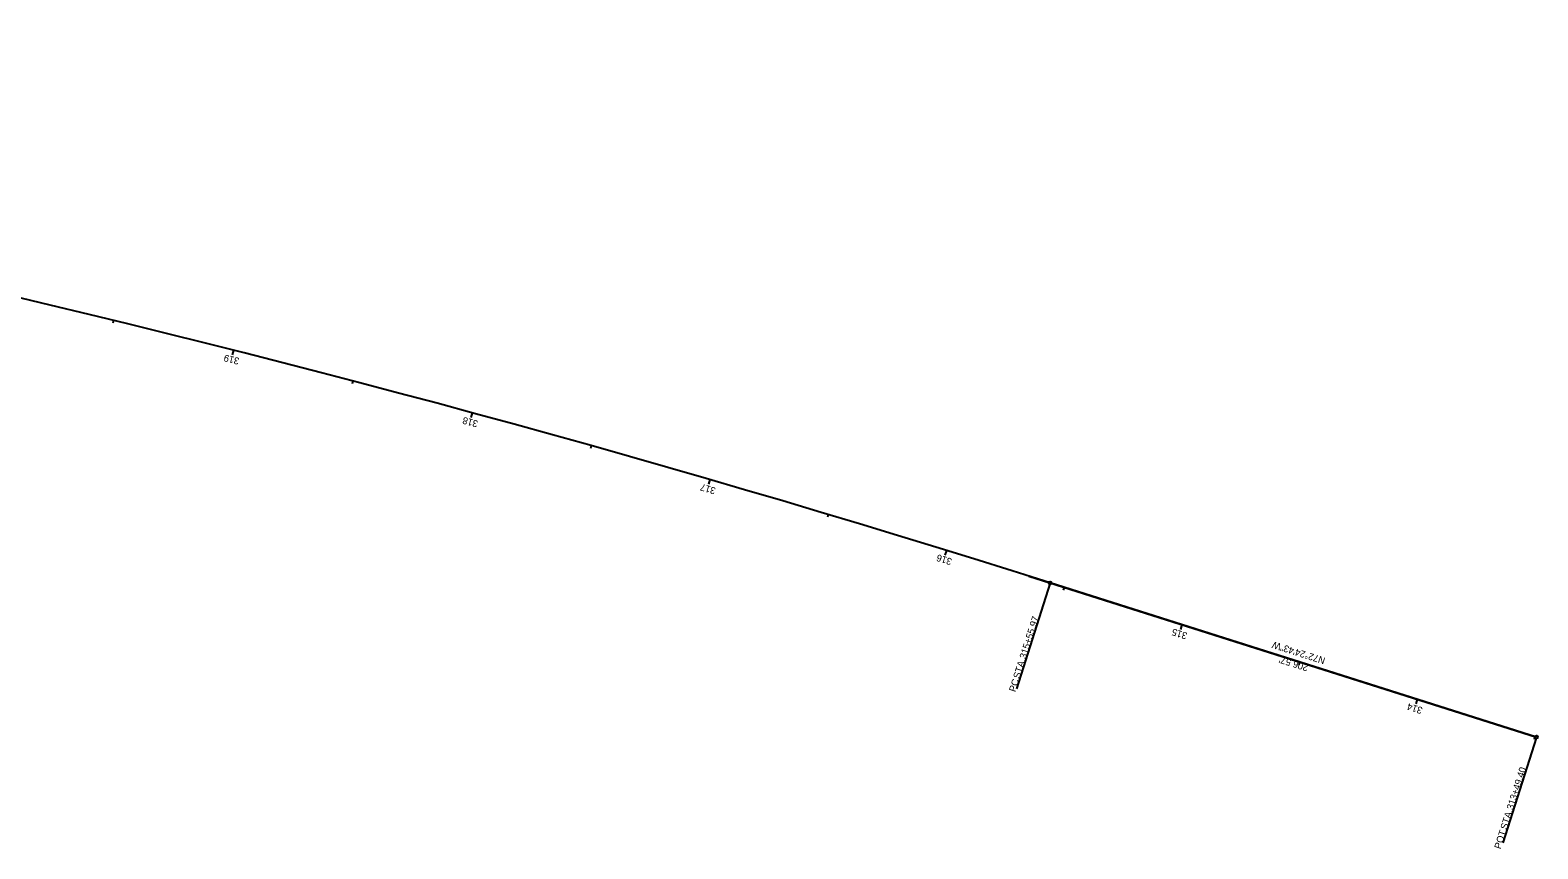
# Model space of a CAD drawing. Extents: x 251248 to 253468, y 525840 to 526303.
# Drawn here: x 252857 to 253468, y 525840 to 526171 of the extents above; entities that cross this region are included whole.
import ezdxf

# ---------------------------------------------------------------- set-up
doc = ezdxf.new("R2010")
doc.units = 0
for name, color, linetype in [('GE_P_Alignment', 7, 'Continuous'), ('GE_P_Alignment_100_Bearings', 7, 'Continuous'), ('GE_P_Alignment_100_Cardinal_Points', 7, 'Continuous'), ('GE_P_Alignment_100_Distances', 7, 'Continuous'), ('GE_P_Alignment_100_Stations', 7, 'Continuous')]:
    doc.layers.add(name, color=color, linetype=linetype)

msp = doc.modelspace()

# ---------------------------------------------------------------- linework, layer by layer
at = {"layer": 'GE_P_Alignment'}
for p, q in [((253261.86, 525950.01), (253467.48, 525884.83)), ((253467.48, 525884.83), (253270.57, 525947.25))]:
    msp.add_line(p, q, dxfattribs=at)
msp.add_arc((251508.01, 520386.92), 5833, 72.412051, 82.575953, dxfattribs=at)
msp.add_arc((251508.01, 520386.92), 5833, 72.412051, 82.575953, dxfattribs=at)
at = {"layer": 'GE_P_Alignment_100_Cardinal_Points'}
for p, q in [((253270.57, 525947.25), (253256.97, 525904.35)), ((253467.48, 525884.83), (253453.88, 525841.94))]:
    msp.add_line(p, q, dxfattribs=at)
for centre in [(253270.57, 525947.25), (253467.48, 525884.83)]:
    msp.add_circle(centre, 0.6, dxfattribs=at)
at = {"layer": 'GE_P_Alignment_100_Stations'}
for p, q in [((252891.22, 526053.54), (252890.94, 526052.38)), ((252939.74, 526041.48), (252939.25, 526039.54)), ((252988.16, 526029), (252987.85, 526027.84)), ((253036.47, 526016.1), (253035.94, 526014.17)), ((253084.66, 526002.79), (253084.34, 526001.64)), ((253132.74, 525989.07), (253132.19, 525987.15)), ((253180.71, 525974.94), (253180.36, 525973.79)), ((253228.54, 525960.4), (253227.95, 525958.49)), ((253276.26, 525945.45), (253275.89, 525944.3)), ((253323.92, 525930.34), (253323.31, 525928.43)), ((253371.58, 525915.23), (253371.22, 525914.09)), ((253419.24, 525900.12), (253418.64, 525898.22)), ((253466.91, 525885.01), (253466.54, 525883.87))]:
    msp.add_line(p, q, dxfattribs=at)

# ---------------------------------------------------------------- texts
at = {"layer": 'GE_P_Alignment_100_Bearings'}
msp.add_text('N72°24\'43"W', height=2.8, rotation=162.41205, dxfattribs=at).set_placement((253382.21, 525916.9))
at = {"layer": 'GE_P_Alignment_100_Cardinal_Points'}
for s, p in [('315+55.97', (253260.7, 525916.26)), (' STA. ', (253257.84, 525907.25)), ('PC', (253256.46, 525902.88)), ('313+49.40', (253458.03, 525855.15)), (' STA. ', (253455.17, 525846.14)), ('POT', (253453, 525839.28))]:
    msp.add_text(s, height=2.8, rotation=72.41205, dxfattribs=at).set_placement(p)
at = {"layer": 'GE_P_Alignment_100_Distances'}
msp.add_text("206.57'", height=2.8, rotation=162.41205, dxfattribs=at).set_placement((253375.38, 525913.98))
at = {"layer": 'GE_P_Alignment_100_Stations'}
for s, rotation, p in [('319', 165.79136, (252942.35, 526038.24)), ('318', 164.80909, (253039.03, 526012.82)), ('317', 163.82682, (253135.33, 525985.72)), ('316', 162.84455, (253231.02, 525957.02)), ('315', 162.41205, (253326.31, 525926.96)), ('314', 162.41205, (253421.61, 525896.75))]:
    msp.add_text(s, height=2.8, rotation=rotation, dxfattribs=at).set_placement(p)

doc.saveas('drawing.dxf')
